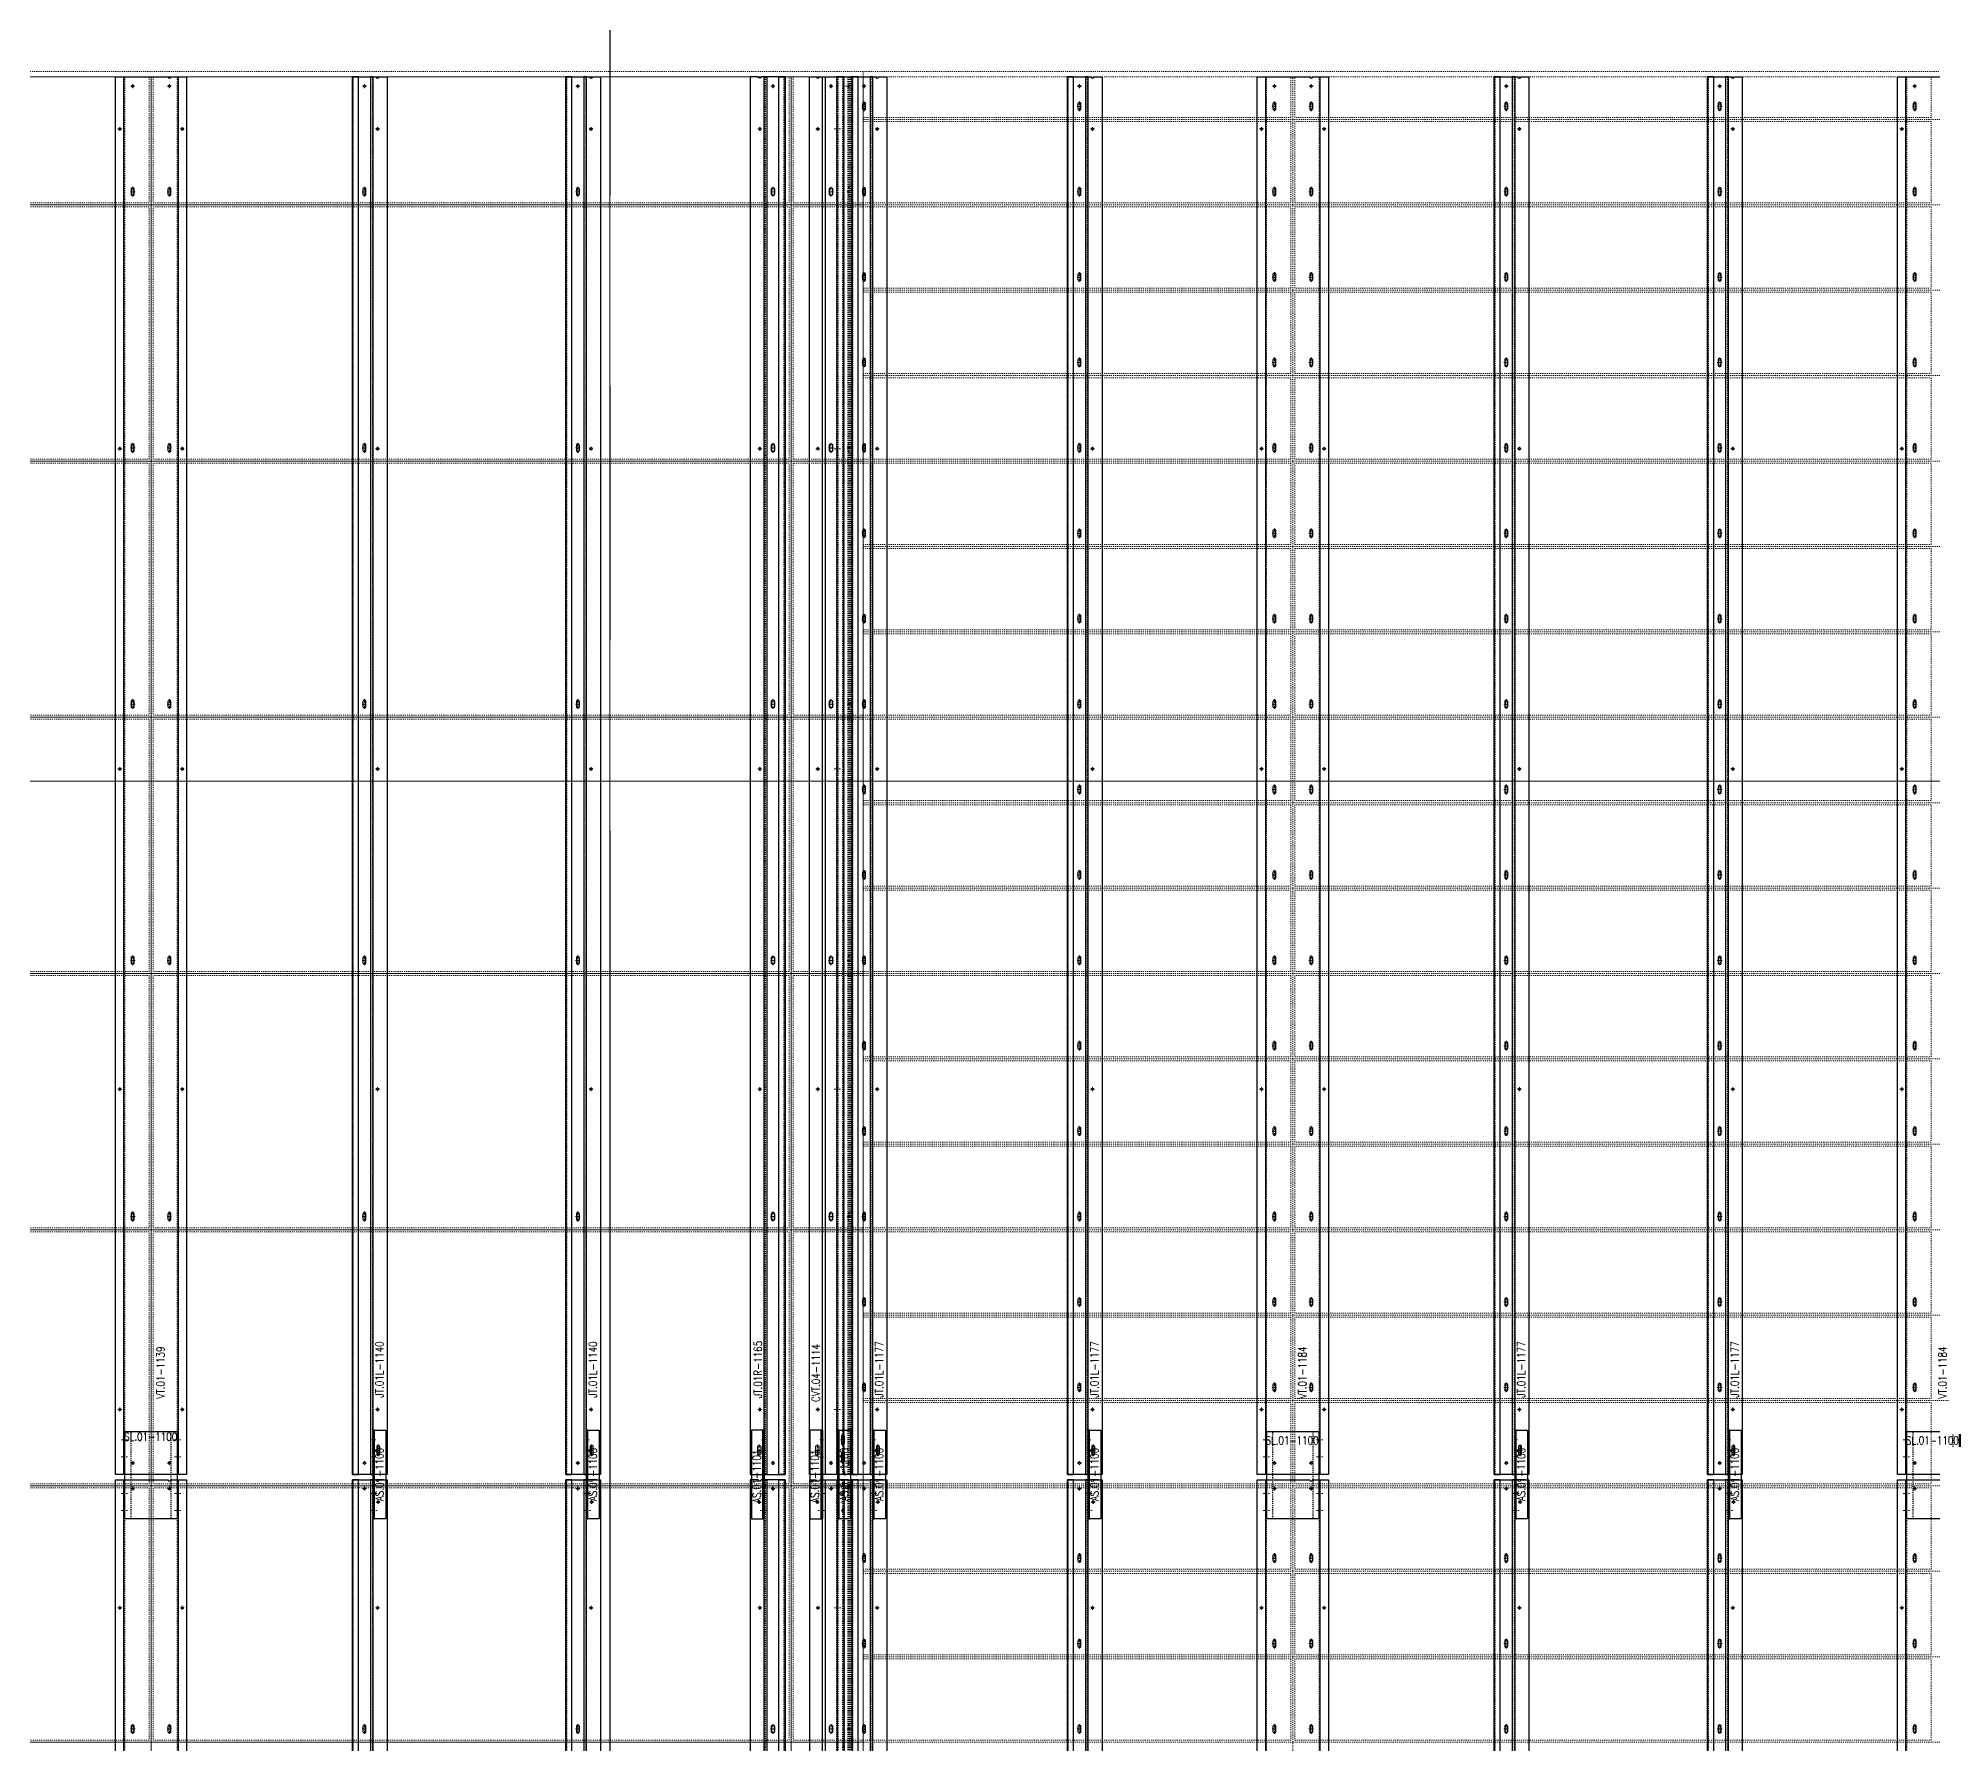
# Model space of a CAD drawing. Header units: inches. Extents: x 841 to 14369, y -4386 to -3225.
# Drawn here: x 6519.9 to 6697.4, y -3870.8 to -3711.1 of the extents above; entities that cross this region are included whole.
import ezdxf
from ezdxf.xclip import XClip

# ---------------------------------------------------------------- set-up
doc = ezdxf.new("R2010")
doc.units = ezdxf.units.IN
doc.header["$MEASUREMENT"] = 0
doc.header["$XCLIPFRAME"] = 0
for name, pattern in [('INC-200$0$NBK_Hidden', [0.125, 0.083333, -0.041667]), ('NBK_Center', [0.541667, 0.333333, -0.0625, 0.083333, -0.0625]), ('NBK_Center2', [0.270833, 0.166667, -0.03125, 0.041667, -0.03125]), ('NBK_CenterX2', [1.083333, 0.666667, -0.125, 0.166667, -0.125]), ('NBK_Hidden', [0.125, 0.083333, -0.041667]), ('NBK_Hidden2', [0.0625, 0.041667, -0.020833])]:
    doc.linetypes.add(name, pattern=pattern)
doc.layers.get('Defpoints').update_dxf_attribs({"color": 250, "lineweight": 0})
for name, color, linetype, lineweight in [('!Bracket', 11, 'Continuous', 25), ('!Clip - bent', 20, 'Continuous', 25), ('!Dimension', 50, 'Continuous', 5), ('!Extrusion', 140, 'Continuous', 25), ('!Gridline', 112, 'NBK_CenterX2', 5), ('!Linetype_Center', 220, 'NBK_Center', 9), ('!Linetype_Center2', 222, 'NBK_Center2', 9), ('!Linetype_Hidden', 210, 'NBK_Hidden', 9), ('!Misc2', 252, 'NBK_Hidden2', 5), ('INC-200$0$!Linetype_Hidden', 210, 'INC-200$0$NBK_Hidden', 9)]:
    doc.layers.add(name, color=color, linetype=linetype, lineweight=lineweight)
doc.styles.add('Romans', font='romans.shx', dxfattribs={"width": 0.8})

# ---------------------------------------------------------------- blocks, each defined once
blk = doc.blocks.new('A$C5F5E0350')
for p, q in [((-228, -364.16), (-228, 165.69)), ((370.98, 0), (-1596.96, 0))]:
    blk.add_line(p, q)
blk = doc.blocks.new('A$C5F5E04A0')
at = {"layer": '!Linetype_Center2', "linetype": 'Continuous'}
for p, q in [((-204.25, 324), (-1129.74, 324)), ((-271, 16), (-271, 324)), ((-211, 16), (-211, 324)), ((-1129.74, 312), (-204.25, 312)), ((-1129.74, 288), (-204.25, 288)), ((-1129.74, 264), (-204.25, 264)), ((-1129.74, 240), (-204.25, 240)), ((-1129.74, 216), (-204.25, 216)), ((-1129.74, 192), (-204.25, 192)), ((-1129.74, 168), (-204.25, 168))]:
    blk.add_line(p, q, dxfattribs=at)
at = {"layer": '!Linetype_Hidden', "linetype": 'Continuous'}
blk.add_line((-204.25, 16), (-204.25, 324), dxfattribs=at)
at = {"layer": '!Linetype_Hidden'}
for p, q in [((-164, 16), (-164, 324)), ((-204.25, 320), (16.75, 320)), ((-204.25, 312), (16.75, 312)), ((-204.25, 304), (16.75, 304)), ((-204.25, 296), (16.75, 296)), ((-204.25, 288), (16.75, 288)), ((-204.25, 280), (16.75, 280)), ((-204.25, 272), (16.75, 272)), ((-204.25, 264), (16.75, 264)), ((-204.25, 256), (16.75, 256)), ((-204.25, 248), (16.75, 248)), ((-204.25, 240), (16.75, 240)), ((-204.25, 232), (16.75, 232)), ((-204.25, 224), (16.75, 224)), ((-204.25, 216), (16.75, 216)), ((-204.25, 208), (16.75, 208)), ((-204.25, 200), (16.75, 200)), ((-204.25, 192), (16.75, 192)), ((-204.25, 184), (16.75, 184)), ((-204.25, 176), (16.75, 176)), ((-204.25, 168), (16.75, 168))]:
    blk.add_line(p, q, dxfattribs=at)
for points in [[(-204.25, 320.19), (-164.19, 320.19), (-164.19, 324), (-204.25, 324)], [(-104.19, 320.19), (-163.81, 320.19), (-163.81, 324), (-104.19, 324)], [(-204.25, 319.81), (-164.19, 319.81), (-164.19, 312.19), (-204.25, 312.19)], [(-104.19, 319.81), (-163.81, 319.81), (-163.81, 312.19), (-104.19, 312.19)], [(-204.25, 304.19), (-164.19, 304.19), (-164.19, 311.81), (-204.25, 311.81)], [(-104.19, 304.19), (-163.81, 304.19), (-163.81, 311.81), (-104.19, 311.81)], [(-204.25, 303.81), (-164.19, 303.81), (-164.19, 296.19), (-204.25, 296.19)], [(-104.19, 303.81), (-163.81, 303.81), (-163.81, 296.19), (-104.19, 296.19)], [(-204.25, 288.19), (-164.19, 288.19), (-164.19, 295.81), (-204.25, 295.81)], [(-104.19, 288.19), (-163.81, 288.19), (-163.81, 295.81), (-104.19, 295.81)], [(-204.25, 287.81), (-164.19, 287.81), (-164.19, 280.19), (-204.25, 280.19)], [(-104.19, 287.81), (-163.81, 287.81), (-163.81, 280.19), (-104.19, 280.19)], [(-204.25, 272.19), (-164.19, 272.19), (-164.19, 279.81), (-204.25, 279.81)], [(-104.19, 272.19), (-163.81, 272.19), (-163.81, 279.81), (-104.19, 279.81)], [(-204.25, 271.81), (-164.19, 271.81), (-164.19, 264.19), (-204.25, 264.19)], [(-104.19, 271.81), (-163.81, 271.81), (-163.81, 264.19), (-104.19, 264.19)], [(-204.25, 256.19), (-164.19, 256.19), (-164.19, 263.81), (-204.25, 263.81)], [(-104.19, 256.19), (-163.81, 256.19), (-163.81, 263.81), (-104.19, 263.81)], [(-204.25, 255.81), (-164.19, 255.81), (-164.19, 248.19), (-204.25, 248.19)], [(-104.19, 255.81), (-163.81, 255.81), (-163.81, 248.19), (-104.19, 248.19)], [(-204.25, 240.19), (-164.19, 240.19), (-164.19, 247.81), (-204.25, 247.81)], [(-104.19, 240.19), (-163.81, 240.19), (-163.81, 247.81), (-104.19, 247.81)], [(-204.25, 239.81), (-164.19, 239.81), (-164.19, 232.19), (-204.25, 232.19)], [(-104.19, 239.81), (-163.81, 239.81), (-163.81, 232.19), (-104.19, 232.19)], [(-204.25, 224.19), (-164.19, 224.19), (-164.19, 231.81), (-204.25, 231.81)], [(-104.19, 224.19), (-163.81, 224.19), (-163.81, 231.81), (-104.19, 231.81)], [(-204.25, 223.81), (-164.19, 223.81), (-164.19, 216.19), (-204.25, 216.19)], [(-104.19, 223.81), (-163.81, 223.81), (-163.81, 216.19), (-104.19, 216.19)], [(-204.25, 208.19), (-164.19, 208.19), (-164.19, 215.81), (-204.25, 215.81)], [(-104.19, 208.19), (-163.81, 208.19), (-163.81, 215.81), (-104.19, 215.81)], [(-204.25, 207.81), (-164.19, 207.81), (-164.19, 200.19), (-204.25, 200.19)], [(-104.19, 207.81), (-163.81, 207.81), (-163.81, 200.19), (-104.19, 200.19)], [(-204.25, 192.19), (-164.19, 192.19), (-164.19, 199.81), (-204.25, 199.81)], [(-104.19, 192.19), (-163.81, 192.19), (-163.81, 199.81), (-104.19, 199.81)], [(-204.25, 191.81), (-164.19, 191.81), (-164.19, 184.19), (-204.25, 184.19)], [(-104.19, 191.81), (-163.81, 191.81), (-163.81, 184.19), (-104.19, 184.19)], [(-204.25, 176.19), (-164.19, 176.19), (-164.19, 183.81), (-204.25, 183.81)], [(-104.19, 176.19), (-163.81, 176.19), (-163.81, 183.81), (-104.19, 183.81)], [(-204.25, 175.81), (-164.19, 175.81), (-164.19, 168.19), (-204.25, 168.19)], [(-104.19, 175.81), (-163.81, 175.81), (-163.81, 168.19), (-104.19, 168.19)]]:
    blk.add_lwpolyline(points, close=True, dxfattribs=at)
at = {"layer": 'INC-200$0$!Linetype_Hidden'}
for points in [[(-330.81, 324), (-271.19, 324), (-271.19, 312.19), (-330.81, 312.19)], [(-211.19, 324), (-270.81, 324), (-270.81, 312.19), (-211.19, 312.19)], [(-210.81, 312.19), (-204.25, 312.19), (-204.25, 324), (-210.81, 324)], [(-330.81, 288.19), (-271.19, 288.19), (-271.19, 311.81), (-330.81, 311.81)], [(-211.19, 288.19), (-270.81, 288.19), (-270.81, 311.81), (-211.19, 311.81)], [(-210.81, 311.81), (-204.25, 311.81), (-204.25, 288.19), (-210.81, 288.19)], [(-330.81, 287.81), (-271.19, 287.81), (-271.19, 264.19), (-330.81, 264.19)], [(-211.19, 287.81), (-270.81, 287.81), (-270.81, 264.19), (-211.19, 264.19)], [(-210.81, 264.19), (-204.25, 264.19), (-204.25, 287.81), (-210.81, 287.81)], [(-330.81, 240.19), (-271.19, 240.19), (-271.19, 263.81), (-330.81, 263.81)], [(-211.19, 240.19), (-270.81, 240.19), (-270.81, 263.81), (-211.19, 263.81)], [(-210.81, 263.81), (-204.25, 263.81), (-204.25, 240.19), (-210.81, 240.19)], [(-330.81, 239.81), (-271.19, 239.81), (-271.19, 216.19), (-330.81, 216.19)], [(-211.19, 239.81), (-270.81, 239.81), (-270.81, 216.19), (-211.19, 216.19)], [(-210.81, 216.19), (-204.25, 216.19), (-204.25, 239.81), (-210.81, 239.81)], [(-330.81, 192.19), (-271.19, 192.19), (-271.19, 215.81), (-330.81, 215.81)], [(-211.19, 192.19), (-270.81, 192.19), (-270.81, 215.81), (-211.19, 215.81)], [(-210.81, 215.81), (-204.25, 215.81), (-204.25, 192.19), (-210.81, 192.19)], [(-330.81, 191.81), (-271.19, 191.81), (-271.19, 168.19), (-330.81, 168.19)], [(-211.19, 191.81), (-270.81, 191.81), (-270.81, 168.19), (-211.19, 168.19)], [(-210.81, 168.19), (-204.25, 168.19), (-204.25, 191.81), (-210.81, 191.81)]]:
    blk.add_lwpolyline(points, close=True, dxfattribs=at)
blk = doc.blocks.new('A$C5F5E0AF2')
for p, q in [((16.75, 66.5), (-1129.74, 66.5)), ((-204.25, 66.5), (-204.25, -258))]:
    blk.add_line(p, q)
blk = doc.blocks.new('A$C5F5F6268')
at = {"layer": '!Linetype_Hidden'}
blk.add_blockref('A$C5F5E0AF2', (0, 0), dxfattribs=at)
at = {"color": 1}
blk.add_blockref('A$C5F5E04A0', (0, -258), dxfattribs=at)
blk = doc.blocks.new('GRID_ELEV EAST_E')
at = {"layer": '!Gridline'}
for p, q in [((7.7621, -3.0856, 0.1664), (7.7621, 12.209, -9.4452)), ((-6.0487, 8.4812), (9.732, 8.4812))]:
    blk.add_line(p, q, dxfattribs=at)
blk = doc.blocks.new('WEEP HOLE')
at = {"layer": '!Linetype_Center'}
for p, q in [((-0.22, 0.37), (0.22, 0.37)), ((0, 0.83), (0, -0.08))]:
    blk.add_line(p, q, dxfattribs=at)
at = {"color": 0}
blk.add_lwpolyline([(-0.14, 0.61), (-0.14, 0.14, 0.414214), (0, 0, 0.414214), (0.14, 0.14), (0.14, 0.61, 0.414214), (0, 0.75, 0.414214)], format="xyb", close=True, dxfattribs=at)
blk = doc.blocks.new('TAP HOLE_5mm')
at = {"layer": '!Linetype_Center2'}
for points in [[(-0.18, 0), (0.18, 0)], [(0, 0.18), (0, -0.18)]]:
    blk.add_lwpolyline(points, dxfattribs=at)
blk.add_circle((0, 0), 0.101)
blk = doc.blocks.new('SECTION CLEAR HOLE 1')
at = {"layer": '!Linetype_Center2'}
blk.add_line((-0.33, 0, 0), (0.26, 0, 0), dxfattribs=at)
at = {"layer": '!Misc2'}
blk.add_lwpolyline([(-0.12, 0.1), (0, 0.1), (0, -0.1), (-0.12, -0.1)], close=True, dxfattribs=at)
blk = doc.blocks.new('SLOTTED SECTION1')
at = {"layer": '!Linetype_Center2'}
blk.add_lwpolyline([(-0.24, 0), (0.12, 0)], dxfattribs=at)
at = {"layer": '!Misc2'}
blk.add_lwpolyline([(-0.12, 0.47), (0, 0.47), (0, -0.47), (-0.12, -0.47)], close=True, dxfattribs=at)
blk = doc.blocks.new('SLOTTED HOLE 1')
at = {"layer": '!Linetype_Center'}
for p, q in [((0, 0.55), (0, -0.55)), ((-0.22, 0), (0.22, 0))]:
    blk.add_line(p, q, dxfattribs=at)
at = {"color": 0}
blk.add_lwpolyline([(-0.14, 0.33), (-0.14, -0.33, 0.414214), (0, -0.47, 0.414214), (0.14, -0.33), (0.14, 0.33, 0.414214), (0, 0.47, 0.414214)], format="xyb", close=True, dxfattribs=at)
blk = doc.blocks.new('AS.01-1100')
at = {"layer": '!Bracket'}
for points in [[(-1.3, 4.65), (-0.12, 4.65), (-0.12, -3.67), (-1.3, -3.67)], [(-1.3, -3.67), (-1.18, -3.67), (-1.18, 4.65), (-1.3, 4.65)]]:
    blk.add_lwpolyline(points, close=True, dxfattribs=at)
at = {"layer": '!Dimension'}
for name, p in [('SLOTTED SECTION1', (-1.18, 3.73)), ('SLOTTED SECTION1', (-1.18, 2.15)), ('SECTION CLEAR HOLE 1', (-1.18, -1.3)), ('SECTION CLEAR HOLE 1', (-1.18, -2.88))]:
    blk.add_blockref(name, p, dxfattribs=at)
at = {"layer": '!Extrusion', "linetype": 'NBK_Hidden'}
blk.add_blockref('SLOTTED HOLE 1', (-0.83, 2.75), dxfattribs=at)
at = {"layer": '!Extrusion', "rotation": 360}
blk.add_blockref('TAP HOLE_5mm', (-0.83, -2.09), dxfattribs=at)
at = {"layer": 'Defpoints', "color": 30, "insert": (-0.71, 0.49), "char_height": 0.75, "width": 1.65, "attachment_point": 5, "rotation": 90, "style": 'Romans'}
blk.add_mtext('AS.01-1100', dxfattribs=at)
blk = doc.blocks.new('JT.01L-1176')
at = {"layer": '!Extrusion'}
blk.add_lwpolyline([(3.25, 0), (0, 0), (0, 143.5), (2.22, 143.5, 1), (2.5, 143.5), (3.25, 143.5)], format="xyb", close=True, dxfattribs=at)
at = {"layer": '!Extrusion', "linetype": 'NBK_Hidden'}
for points in [[(0, 143.5), (0, 0), (0.08, 0), (0.08, 143.5)], [(1.87, 143.5), (1.87, 0), (1.95, 0), (1.95, 143.5)]]:
    blk.add_lwpolyline(points, close=True, dxfattribs=at)
at = {"layer": '!Extrusion'}
for points in [[(0, 143.5), (0, 0), (0.57, 0), (0.57, 143.5)], [(1.69, 143.5), (1.69, 0), (1.95, 0), (1.95, 143.5)]]:
    blk.add_lwpolyline(points, close=True, dxfattribs=at)
at = {"layer": '!Dimension'}
blk.add_blockref('AS.01-1100', (3.25, 143.5), dxfattribs=at)
at = {"layer": '!Extrusion', "rotation": 360}
for p in [(1.13, 142.67), (2.36, 131.5), (2.36, 101.5), (2.36, 71.5), (2.36, 41.5), (2.36, 11.5), (1.13, 1.06)]:
    blk.add_blockref('TAP HOLE_5mm', p, dxfattribs=at)
at = {"layer": '!Extrusion'}
for p in [(1.13, 135.78), (1.13, 127.78), (1.13, 119.78), (1.13, 111.78), (1.13, 103.78), (1.13, 95.78), (1.13, 87.78), (1.13, 79.78), (1.13, 71.78), (1.13, 63.78), (1.13, 55.78), (1.13, 47.78), (1.13, 39.77), (1.13, 31.78), (1.13, 23.78), (1.13, 15.78), (1.13, 7.78)]:
    blk.add_blockref('WEEP HOLE', p, dxfattribs=at)
at = {"layer": 'Defpoints', "color": 2, "insert": (2.54, 4.4), "char_height": 0.75, "width": 1.65, "attachment_point": 5, "rotation": 90, "style": 'Romans'}
blk.add_mtext('JT.01L-1176', dxfattribs=at)
blk = doc.blocks.new('HOLE SECTION')
at = {"layer": '!Linetype_Center2'}
blk.add_line((-0.33, 0), (0.26, 0), dxfattribs=at)
at = {"layer": '!Misc2'}
blk.add_lwpolyline([(-0.09, 0.1), (0, 0.1), (0, -0.1), (-0.09, -0.1)], close=True, dxfattribs=at)
blk = doc.blocks.new('19mm WEEP HOLE')
at = {"layer": '!Linetype_Center'}
blk.add_line((-0.37, 0.2), (-0.37, -0.12), dxfattribs=at)
at = {"linetype": 'NBK_Hidden'}
blk.add_lwpolyline([(-0.75, 0.08), (0, 0.08), (0, 0), (-0.75, 0)], close=True, dxfattribs=at)
blk = doc.blocks.new('CLEAR SECTION HOLE')
at = {"layer": '!Linetype_Center2'}
blk.add_line((-0.33, 0), (0.26, 0), dxfattribs=at)
at = {"layer": '!Misc2'}
blk.add_lwpolyline([(-0.08, 0.1), (0, 0.1), (0, -0.1), (-0.08, -0.1)], close=True, dxfattribs=at)
blk = doc.blocks.new('SL.01-1101')
at = {"layer": '!Bracket'}
for points in [[(4.65, -1.3), (4.65, -0.12), (-3.67, -0.12), (-3.67, -1.3)], [(-3.67, -1.3), (-3.67, -1.18), (4.65, -1.18), (4.65, -1.3)]]:
    blk.add_lwpolyline(points, close=True, dxfattribs=at)
at = {"layer": '!Dimension', "xscale": -1, "rotation": 270}
for name, p in [('SECTION CLEAR HOLE 1', (-2.88, -1.18)), ('SECTION CLEAR HOLE 1', (-1.3, -1.18)), ('SLOTTED SECTION1', (2.15, -1.18)), ('SLOTTED SECTION1', (3.73, -1.18))]:
    blk.add_blockref(name, p, dxfattribs=at)
at = {"layer": '!Extrusion', "xscale": -1, "rotation": 270}
blk.add_blockref('TAP HOLE_5mm', (-2.09, -0.83), dxfattribs=at)
at = {"layer": '!Extrusion', "linetype": 'NBK_Hidden', "xscale": -1, "rotation": 270}
blk.add_blockref('SLOTTED HOLE 1', (2.75, -0.83), dxfattribs=at)
at = {"layer": 'Defpoints', "color": 30, "insert": (0.32, -0.6), "char_height": 0.75, "width": 1.65, "attachment_point": 5, "style": 'Romans'}
blk.add_mtext('AS.01-1101', dxfattribs=at)
blk = doc.blocks.new('AS.01-1100-')
at = {"layer": '!Bracket'}
for points in [[(4.65, 1.33), (4.65, 0.15), (-3.67, 0.15), (-3.67, 1.33)], [(-3.67, 1.33), (-3.67, 1.21), (4.65, 1.21), (4.65, 1.33)]]:
    blk.add_lwpolyline(points, close=True, dxfattribs=at)
at = {"layer": '!Dimension', "rotation": 270}
for name, p in [('SECTION CLEAR HOLE 1', (-2.09, 1.21)), ('SLOTTED SECTION1', (2.75, 1.21))]:
    blk.add_blockref(name, p, dxfattribs=at)
at = {"layer": '!Extrusion', "rotation": 270}
for p in [(-2.88, 0.86, 0), (-1.3, 0.86, 0)]:
    blk.add_blockref('TAP HOLE_5mm', p, dxfattribs=at)
at = {"layer": '!Extrusion', "linetype": 'NBK_Hidden', "rotation": 270}
for p in [(2.15, 0.86), (3.73, 0.86)]:
    blk.add_blockref('SLOTTED HOLE 1', p, dxfattribs=at)
at = {"layer": 'Defpoints', "color": 30, "insert": (0.49, 0.74), "char_height": 0.75, "width": 1.65, "attachment_point": 5, "style": 'Romans'}
blk.add_mtext('AS.01-1100', dxfattribs=at)
blk = doc.blocks.new('CVT.04-1122')
at = {"layer": '!Extrusion'}
blk.add_lwpolyline([(0, 0), (0, 143.5), (0.63, 143.5, 1), (0.91, 143.5), (3.97, 143.5), (3.97, 0)], format="xyb", close=True, dxfattribs=at)
for points in [[(1.18, 0), (1.18, 143.5), (1.44, 143.5), (1.44, 0)], [(3.21, 0), (3.21, 143.5), (2.56, 143.5), (2.56, 0)]]:
    blk.add_lwpolyline(points, close=True, dxfattribs=at)
at = {"layer": '!Extrusion', "linetype": 'NBK_Hidden'}
for points in [[(2.55, 0), (2.55, 143.5), (2.64, 143.5), (2.64, 0)], [(3.11, 0), (3.11, 143.5), (3.21, 143.5), (3.21, 0)], [(3.61, 0), (3.61, 143.5), (3.69, 143.5), (3.69, 0)], [(3.93, 0), (3.93, 143.5), (3.83, 143.5), (3.83, 0)]]:
    blk.add_lwpolyline(points, close=True, dxfattribs=at)
at = {"layer": '!Dimension'}
for name, p in [('CLEAR SECTION HOLE', (3.69, 142.67)), ('HOLE SECTION', (2.64, 131.5)), ('HOLE SECTION', (2.64, 101.5)), ('HOLE SECTION', (2.64, 71.5)), ('HOLE SECTION', (2.64, 41.5)), ('HOLE SECTION', (2.64, 11.5)), ('CLEAR SECTION HOLE', (3.69, 1.06))]:
    blk.add_blockref(name, p, dxfattribs=at)
at = {"layer": '!Extrusion', "xscale": -1}
for name, p in [('TAP HOLE_5mm', (2, 142.67)), ('WEEP HOLE', (2, 119.78)), ('WEEP HOLE', (2, 95.78)), ('WEEP HOLE', (2, 71.78)), ('WEEP HOLE', (2, 47.78)), ('WEEP HOLE', (2, 23.78)), ('TAP HOLE_5mm', (2, 1.06))]:
    blk.add_blockref(name, p, dxfattribs=at)
at = {"layer": '!Extrusion'}
for p in [(0.77, 131.5), (0.77, 101.5), (0.77, 71.5), (0.77, 41.5), (0.77, 11.5)]:
    blk.add_blockref('TAP HOLE_5mm', p, dxfattribs=at)
at = {"layer": '!Extrusion', "rotation": 270}
for p in [(3.61, 119.78), (3.61, 95.78), (3.61, 71.78), (3.61, 47.78), (3.61, 23.78)]:
    blk.add_blockref('19mm WEEP HOLE', p, dxfattribs=at)
at = {"color": 144, "rotation": 90}
for name, p in [('SL.01-1101', (-0.12, 143.5)), ('AS.01-1100-', (3.97, 143.5))]:
    blk.add_blockref(name, p, dxfattribs=at)
at = {"layer": 'Defpoints', "color": 3, "insert": (0.58, 5.18), "char_height": 0.75, "width": 1.65, "attachment_point": 5, "rotation": 90, "style": 'Romans'}
blk.add_mtext('CVT.04-1122', dxfattribs=at)
blk = doc.blocks.new('JT.01L-1177')
at = {"layer": '!Extrusion'}
for points in [[(0.57, 0), (0.57, 130.92), (0, 130.92), (0, 0)], [(1.95, 0), (1.95, 130.92), (1.69, 130.92), (1.69, 0)]]:
    blk.add_lwpolyline(points, close=True, dxfattribs=at)
blk.add_lwpolyline([(0, 0), (0, 130.92), (2.22, 130.92, 1), (2.5, 130.92), (3.25, 130.92), (3.25, 0)], format="xyb", close=True, dxfattribs=at)
at = {"layer": '!Extrusion', "linetype": 'NBK_Hidden'}
for points in [[(0.08, 0), (0.08, 130.92), (0, 130.92), (0, 0)], [(1.95, 0), (1.95, 130.92), (1.87, 130.92), (1.87, 0)]]:
    blk.add_lwpolyline(points, close=True, dxfattribs=at)
at = {"layer": '!Extrusion', "rotation": 360}
for p in [(1.13, 130.04), (2.36, 126.03), (2.36, 96.08), (2.36, 66.08), (2.36, 36.08), (2.36, 6.08), (1.13, 1.06)]:
    blk.add_blockref('TAP HOLE_5mm', p, dxfattribs=at)
at = {"layer": '!Extrusion'}
for p in [(1.13, 127.78), (1.13, 119.78), (1.13, 111.78), (1.13, 103.78), (1.13, 95.78), (1.13, 87.78), (1.13, 79.78), (1.13, 71.78), (1.13, 63.78), (1.13, 55.78), (1.13, 47.78), (1.13, 39.78), (1.13, 31.78), (1.13, 23.78), (1.13, 15.78), (1.13, 7.78)]:
    blk.add_blockref('WEEP HOLE', p, dxfattribs=at)
at = {"layer": 'Defpoints', "color": 2, "insert": (2.54, 9.82), "char_height": 0.75, "width": 1.65, "attachment_point": 5, "rotation": 90, "style": 'Romans'}
blk.add_mtext('JT.01L-1177', dxfattribs=at)
blk = doc.blocks.new('SLOTTED SECTION HOLE')
at = {"layer": '!Linetype_Center2'}
blk.add_line((-0.33, 0), (0.26, 0), dxfattribs=at)
at = {"layer": '!Misc2'}
blk.add_lwpolyline([(-0.08, 0.47), (0, 0.47), (0, -0.47), (-0.08, -0.47)], close=True, dxfattribs=at)
blk = doc.blocks.new('VT.01-1184')
at = {"layer": '!Extrusion'}
blk.add_lwpolyline([(3.33, 0), (-3.33, 0), (-3.33, 130.92), (1.58, 130.92, 1), (1.86, 130.92), (3.33, 130.92)], format="xyb", close=True, dxfattribs=at)
blk.add_lwpolyline([(1.86, 130.92), (2.54, 130.92), (2.54, 0), (-2.54, 0), (-2.54, 130.92), (1.58, 130.92)], dxfattribs=at)
at = {"layer": '!Extrusion', "linetype": 'NBK_Hidden'}
blk.add_lwpolyline([(1.86, 130.92), (2.46, 130.92), (2.46, 0), (-2.46, 0), (-2.46, 130.92), (1.58, 130.92)], dxfattribs=at)
at = {"layer": '!Dimension', "rotation": 360}
for p in [(-2.46, 3.23), (2.54, 3.23), (-2.46, 1.65), (2.54, 1.65)]:
    blk.add_blockref('SLOTTED SECTION HOLE', p, dxfattribs=at)
at = {"layer": '!Extrusion', "rotation": 360}
for name, p in [('TAP HOLE_5mm', (-1.72, 130.04)), ('TAP HOLE_5mm', (1.72, 130.04)), ('WEEP HOLE', (-1.72, 127.78)), ('WEEP HOLE', (1.72, 127.78)), ('TAP HOLE_5mm', (-2.93, 126.03)), ('TAP HOLE_5mm', (2.93, 126.03)), ('WEEP HOLE', (-1.72, 119.78)), ('WEEP HOLE', (1.72, 119.78)), ('WEEP HOLE', (-1.72, 111.78)), ('WEEP HOLE', (1.72, 111.78)), ('WEEP HOLE', (-1.72, 103.78)), ('WEEP HOLE', (1.72, 103.78)), ('TAP HOLE_5mm', (-2.93, 96.08)), ('WEEP HOLE', (-1.72, 95.78)), ('WEEP HOLE', (1.72, 95.78)), ('TAP HOLE_5mm', (2.93, 96.08)), ('WEEP HOLE', (-1.72, 87.78)), ('WEEP HOLE', (1.72, 87.78)), ('WEEP HOLE', (-1.72, 79.78)), ('WEEP HOLE', (1.72, 79.78)), ('WEEP HOLE', (-1.72, 71.78)), ('WEEP HOLE', (1.72, 71.78)), ('TAP HOLE_5mm', (-2.93, 66.08)), ('TAP HOLE_5mm', (2.93, 66.08)), ('WEEP HOLE', (-1.72, 63.78)), ('WEEP HOLE', (1.72, 63.78)), ('WEEP HOLE', (-1.72, 55.78)), ('WEEP HOLE', (1.72, 55.78)), ('WEEP HOLE', (-1.72, 47.78)), ('WEEP HOLE', (1.72, 47.78)), ('WEEP HOLE', (-1.72, 39.78)), ('WEEP HOLE', (1.72, 39.78)), ('TAP HOLE_5mm', (-2.93, 36.08)), ('TAP HOLE_5mm', (2.93, 36.08)), ('WEEP HOLE', (-1.72, 31.78)), ('WEEP HOLE', (1.72, 31.78)), ('WEEP HOLE', (-1.72, 23.78)), ('WEEP HOLE', (1.72, 23.78)), ('WEEP HOLE', (-1.72, 15.78)), ('WEEP HOLE', (1.72, 15.78)), ('WEEP HOLE', (-1.72, 7.78)), ('WEEP HOLE', (1.72, 7.78)), ('TAP HOLE_5mm', (-2.93, 6.08)), ('TAP HOLE_5mm', (2.93, 6.08)), ('TAP HOLE_5mm', (-1.72, 1.06)), ('TAP HOLE_5mm', (1.72, 1.06))]:
    blk.add_blockref(name, p, dxfattribs=at)
at = {"layer": 'Defpoints', "color": 1, "insert": (0.89, 9.54), "char_height": 0.75, "width": 1.65, "attachment_point": 5, "rotation": 90, "style": 'Romans'}
blk.add_mtext('VT.01-1184', dxfattribs=at)
blk = doc.blocks.new('VT.01-1183')
at = {"layer": '!Extrusion'}
blk.add_lwpolyline([(-2.45, 148.03), (2.45, 148.03), (2.45, 139.83), (-2.45, 139.83)], close=True, dxfattribs=at)
at = {"layer": '!Extrusion', "linetype": 'NBK_Hidden2'}
blk.add_lwpolyline([(-1.86, 148.03), (1.86, 148.03), (1.86, 139.83), (-1.86, 139.83)], close=True, dxfattribs=at)
at = {"layer": '!Extrusion'}
blk.add_lwpolyline([(3.33, 0), (-3.33, 0), (-3.33, 143.5), (1.58, 143.5, 1), (1.86, 143.5), (3.33, 143.5)], format="xyb", close=True, dxfattribs=at)
blk.add_lwpolyline([(1.86, 143.5), (2.54, 143.5), (2.54, 0), (-2.54, 0), (-2.54, 143.5), (1.58, 143.5)], dxfattribs=at)
at = {"layer": '!Extrusion', "linetype": 'NBK_Hidden'}
blk.add_lwpolyline([(1.86, 143.5), (2.46, 143.5), (2.46, 0), (-2.46, 0), (-2.46, 143.5), (1.58, 143.5)], dxfattribs=at)
at = {"layer": '!Dimension', "rotation": 360}
for name, p in [('CLEAR SECTION HOLE', (-2.46, 142.21)), ('CLEAR SECTION HOLE', (2.54, 142.21)), ('CLEAR SECTION HOLE', (-2.46, 140.63)), ('CLEAR SECTION HOLE', (2.54, 140.63)), ('SLOTTED SECTION HOLE', (-2.46, 3.23)), ('SLOTTED SECTION HOLE', (2.54, 3.23)), ('SLOTTED SECTION HOLE', (-2.46, 1.65)), ('SLOTTED SECTION HOLE', (2.54, 1.65))]:
    blk.add_blockref(name, p, dxfattribs=at)
at = {"layer": '!Extrusion', "rotation": 360}
for name, p in [('TAP HOLE_5mm', (-1.72, 142.67)), ('TAP HOLE_5mm', (1.72, 142.67)), ('WEEP HOLE', (-1.72, 135.78)), ('WEEP HOLE', (1.72, 135.78)), ('TAP HOLE_5mm', (-2.93, 131.5)), ('TAP HOLE_5mm', (2.93, 131.5)), ('WEEP HOLE', (-1.72, 127.78)), ('WEEP HOLE', (1.72, 127.78)), ('WEEP HOLE', (-1.72, 119.78)), ('WEEP HOLE', (1.72, 119.78)), ('WEEP HOLE', (-1.72, 111.78)), ('WEEP HOLE', (1.72, 111.78)), ('WEEP HOLE', (-1.72, 103.78)), ('WEEP HOLE', (1.72, 103.78)), ('TAP HOLE_5mm', (-2.93, 101.5)), ('TAP HOLE_5mm', (2.93, 101.5)), ('WEEP HOLE', (-1.72, 95.78)), ('WEEP HOLE', (1.72, 95.78)), ('WEEP HOLE', (-1.72, 87.78)), ('WEEP HOLE', (1.72, 87.78)), ('WEEP HOLE', (-1.72, 79.78)), ('WEEP HOLE', (1.72, 79.78)), ('TAP HOLE_5mm', (-2.93, 71.5)), ('WEEP HOLE', (-1.72, 71.78)), ('WEEP HOLE', (1.72, 71.78)), ('TAP HOLE_5mm', (2.93, 71.5)), ('WEEP HOLE', (-1.72, 63.78)), ('WEEP HOLE', (1.72, 63.78)), ('WEEP HOLE', (-1.72, 55.78)), ('WEEP HOLE', (1.72, 55.78)), ('WEEP HOLE', (-1.72, 47.78)), ('WEEP HOLE', (1.72, 47.78)), ('TAP HOLE_5mm', (-2.93, 41.5)), ('TAP HOLE_5mm', (2.93, 41.5)), ('WEEP HOLE', (-1.72, 39.77)), ('WEEP HOLE', (1.72, 39.77)), ('WEEP HOLE', (-1.72, 31.78)), ('WEEP HOLE', (1.72, 31.78)), ('WEEP HOLE', (-1.72, 23.78)), ('WEEP HOLE', (1.72, 23.78)), ('WEEP HOLE', (-1.72, 15.78)), ('WEEP HOLE', (1.72, 15.78)), ('TAP HOLE_5mm', (-2.93, 11.5)), ('TAP HOLE_5mm', (2.93, 11.5)), ('WEEP HOLE', (-1.72, 7.78)), ('WEEP HOLE', (1.72, 7.78)), ('TAP HOLE_5mm', (-1.72, 1.06)), ('TAP HOLE_5mm', (1.72, 1.06))]:
    blk.add_blockref(name, p, dxfattribs=at)
at = {"layer": 'Defpoints', "color": 30, "insert": (-0.07, 147.18), "char_height": 0.75, "width": 1.65, "attachment_point": 5, "style": 'Romans'}
blk.add_mtext('SL.01-1100', dxfattribs=at)
at = {"layer": 'Defpoints', "color": 1, "insert": (0.8, 3.84), "char_height": 0.75, "width": 1.65, "attachment_point": 5, "rotation": 90, "style": 'Romans'}
blk.add_mtext('VT.01-1183', dxfattribs=at)
blk = doc.blocks.new('JT.01R-1165')
at = {"layer": '!Extrusion'}
blk.add_lwpolyline([(0, 0), (0, 130.92), (-2.22, 130.92, -1), (-2.5, 130.92), (-3.25, 130.92), (-3.25, 0)], format="xyb", close=True, dxfattribs=at)
for points in [[(-1.95, 0), (-1.95, 130.92), (-1.69, 130.92), (-1.69, 0)], [(-0.57, 0), (-0.57, 130.92), (0, 130.92), (0, 0)]]:
    blk.add_lwpolyline(points, close=True, dxfattribs=at)
at = {"layer": '!Extrusion', "linetype": 'NBK_Hidden'}
for points in [[(-1.95, 0), (-1.95, 130.92), (-1.87, 130.92), (-1.87, 0)], [(-0.08, 0), (-0.08, 130.92), (0, 130.92), (0, 0)]]:
    blk.add_lwpolyline(points, close=True, dxfattribs=at)
at = {"layer": '!Extrusion', "xscale": -1}
for name, p in [('TAP HOLE_5mm', (-1.13, 130.04)), ('TAP HOLE_5mm', (-2.36, 126.03)), ('WEEP HOLE', (-1.13, 119.78)), ('TAP HOLE_5mm', (-2.36, 96.08)), ('WEEP HOLE', (-1.13, 95.78)), ('WEEP HOLE', (-1.13, 71.78)), ('TAP HOLE_5mm', (-2.36, 66.08)), ('WEEP HOLE', (-1.13, 47.78)), ('TAP HOLE_5mm', (-2.36, 36.08)), ('WEEP HOLE', (-1.13, 23.78)), ('TAP HOLE_5mm', (-2.36, 6.08)), ('TAP HOLE_5mm', (-1.13, 1.06))]:
    blk.add_blockref(name, p, dxfattribs=at)
at = {"layer": 'Defpoints', "color": 5, "insert": (-2.54, 9.82), "char_height": 0.75, "width": 1.65, "attachment_point": 5, "rotation": 90, "style": 'Romans'}
blk.add_mtext('JT.01R-1165', dxfattribs=at)
blk = doc.blocks.new('JT.01R-1164')
at = {"layer": '!Extrusion'}
blk.add_lwpolyline([(-3.25, 0), (0, 0), (0, 143.5), (-2.22, 143.5, -1), (-2.5, 143.5), (-3.25, 143.5)], format="xyb", close=True, dxfattribs=at)
for points in [[(-1.69, 143.5), (-1.69, 0), (-1.95, 0), (-1.95, 143.5)], [(0, 143.5), (0, 0), (-0.57, 0), (-0.57, 143.5)]]:
    blk.add_lwpolyline(points, close=True, dxfattribs=at)
at = {"layer": '!Extrusion', "linetype": 'NBK_Hidden'}
for points in [[(-1.87, 143.5), (-1.87, 0), (-1.95, 0), (-1.95, 143.5)], [(0, 143.5), (0, 0), (-0.08, 0), (-0.08, 143.5)]]:
    blk.add_lwpolyline(points, close=True, dxfattribs=at)
at = {"layer": '!Extrusion', "xscale": -1}
for name, p in [('TAP HOLE_5mm', (-1.13, 142.67)), ('TAP HOLE_5mm', (-2.36, 131.5)), ('WEEP HOLE', (-1.13, 119.78)), ('TAP HOLE_5mm', (-2.36, 101.5)), ('WEEP HOLE', (-1.13, 95.78)), ('TAP HOLE_5mm', (-2.36, 71.5)), ('WEEP HOLE', (-1.13, 71.78)), ('WEEP HOLE', (-1.13, 47.78)), ('TAP HOLE_5mm', (-2.36, 41.5)), ('WEEP HOLE', (-1.13, 23.78)), ('TAP HOLE_5mm', (-2.36, 11.5)), ('TAP HOLE_5mm', (-1.13, 1.06))]:
    blk.add_blockref(name, p, dxfattribs=at)
at = {"color": 144, "rotation": 90}
blk.add_blockref('SL.01-1101', (-3.25, 143.5), dxfattribs=at)
at = {"layer": 'Defpoints', "color": 5, "insert": (-2.54, 4.4), "char_height": 0.75, "width": 1.65, "attachment_point": 5, "rotation": 90, "style": 'Romans'}
blk.add_mtext('JT.01R-1164', dxfattribs=at)
blk = doc.blocks.new('JT.01L-1167')
at = {"layer": '!Extrusion'}
blk.add_lwpolyline([(3.25, 0), (0, 0), (0, 143.5), (2.22, 143.5, 1), (2.5, 143.5), (3.25, 143.5)], format="xyb", close=True, dxfattribs=at)
at = {"layer": '!Extrusion', "linetype": 'NBK_Hidden'}
for points in [[(0, 143.5), (0, 0), (0.08, 0), (0.08, 143.5)], [(1.87, 143.5), (1.87, 0), (1.95, 0), (1.95, 143.5)]]:
    blk.add_lwpolyline(points, close=True, dxfattribs=at)
at = {"layer": '!Extrusion'}
for points in [[(0, 143.5), (0, 0), (0.57, 0), (0.57, 143.5)], [(1.69, 143.5), (1.69, 0), (1.95, 0), (1.95, 143.5)]]:
    blk.add_lwpolyline(points, close=True, dxfattribs=at)
at = {"layer": '!Dimension'}
blk.add_blockref('AS.01-1100', (3.25, 143.5), dxfattribs=at)
at = {"layer": '!Extrusion', "rotation": 360}
for p in [(1.13, 142.67), (2.36, 131.5), (2.36, 101.5), (2.36, 71.5), (2.36, 41.5), (2.36, 11.5), (1.13, 1.06)]:
    blk.add_blockref('TAP HOLE_5mm', p, dxfattribs=at)
at = {"layer": '!Extrusion'}
for p in [(1.13, 119.78), (1.13, 95.78), (1.13, 71.78), (1.13, 47.78), (1.13, 23.78)]:
    blk.add_blockref('WEEP HOLE', p, dxfattribs=at)
at = {"layer": 'Defpoints', "color": 2, "insert": (2.54, 4.4), "char_height": 0.75, "width": 1.65, "attachment_point": 5, "rotation": 90, "style": 'Romans'}
blk.add_mtext('JT.01L-1167', dxfattribs=at)
blk = doc.blocks.new('VT.01-1176')
at = {"layer": '!Extrusion'}
blk.add_lwpolyline([(-2.45, 148.03), (2.45, 148.03), (2.45, 139.83), (-2.45, 139.83)], close=True, dxfattribs=at)
at = {"layer": '!Extrusion', "linetype": 'NBK_Hidden2'}
blk.add_lwpolyline([(-1.86, 148.03), (1.86, 148.03), (1.86, 139.83), (-1.86, 139.83)], close=True, dxfattribs=at)
at = {"layer": '!Extrusion'}
blk.add_lwpolyline([(3.33, 0), (-3.33, 0), (-3.33, 143.5), (1.58, 143.5, 1), (1.86, 143.5), (3.33, 143.5)], format="xyb", close=True, dxfattribs=at)
blk.add_lwpolyline([(1.86, 143.5), (2.54, 143.5), (2.54, 0), (-2.54, 0), (-2.54, 143.5), (1.58, 143.5)], dxfattribs=at)
at = {"layer": '!Extrusion', "linetype": 'NBK_Hidden'}
blk.add_lwpolyline([(1.86, 143.5), (2.46, 143.5), (2.46, 0), (-2.46, 0), (-2.46, 143.5), (1.58, 143.5)], dxfattribs=at)
at = {"layer": '!Dimension', "rotation": 360}
for name, p in [('CLEAR SECTION HOLE', (-2.46, 142.21)), ('CLEAR SECTION HOLE', (2.54, 142.21)), ('CLEAR SECTION HOLE', (-2.46, 140.63)), ('CLEAR SECTION HOLE', (2.54, 140.63)), ('SLOTTED SECTION HOLE', (-2.46, 3.23)), ('SLOTTED SECTION HOLE', (2.54, 3.23)), ('SLOTTED SECTION HOLE', (-2.46, 1.65)), ('SLOTTED SECTION HOLE', (2.54, 1.65))]:
    blk.add_blockref(name, p, dxfattribs=at)
at = {"layer": '!Extrusion', "rotation": 360}
for name, p in [('TAP HOLE_5mm', (-1.72, 142.67)), ('TAP HOLE_5mm', (1.72, 142.67)), ('TAP HOLE_5mm', (-2.93, 131.5)), ('TAP HOLE_5mm', (2.93, 131.5)), ('WEEP HOLE', (-1.72, 119.78)), ('WEEP HOLE', (1.72, 119.78)), ('TAP HOLE_5mm', (-2.93, 101.5)), ('TAP HOLE_5mm', (2.93, 101.5)), ('WEEP HOLE', (-1.72, 95.78)), ('WEEP HOLE', (1.72, 95.78)), ('TAP HOLE_5mm', (-2.93, 71.5)), ('WEEP HOLE', (-1.72, 71.78)), ('WEEP HOLE', (1.72, 71.78)), ('TAP HOLE_5mm', (2.93, 71.5)), ('WEEP HOLE', (-1.72, 47.78)), ('WEEP HOLE', (1.72, 47.78)), ('TAP HOLE_5mm', (-2.93, 41.5)), ('TAP HOLE_5mm', (2.93, 41.5)), ('WEEP HOLE', (-1.72, 23.78)), ('WEEP HOLE', (1.72, 23.78)), ('TAP HOLE_5mm', (-2.93, 11.5)), ('TAP HOLE_5mm', (2.93, 11.5)), ('TAP HOLE_5mm', (-1.72, 1.06)), ('TAP HOLE_5mm', (1.72, 1.06))]:
    blk.add_blockref(name, p, dxfattribs=at)
at = {"layer": 'Defpoints', "color": 30, "insert": (-0.03, 147.53), "char_height": 0.75, "width": 1.65, "attachment_point": 5, "style": 'Romans'}
blk.add_mtext('SL.01-1100', dxfattribs=at)
at = {"layer": 'Defpoints', "color": 1, "insert": (0.8, 3.84), "char_height": 0.75, "width": 1.65, "attachment_point": 5, "rotation": 90, "style": 'Romans'}
blk.add_mtext('VT.01-1176', dxfattribs=at)
blk = doc.blocks.new('CVT.04-1114-')
at = {"layer": '!Extrusion'}
blk.add_lwpolyline([(-3.97, 0), (-3.97, 130.92), (-3.34, 130.92, 1), (-3.06, 130.92), (0, 130.92), (0, 0)], format="xyb", close=True, dxfattribs=at)
for points in [[(-2.78, 0), (-2.78, 130.92), (-2.53, 130.92), (-2.53, 0)], [(-0.76, 0), (-0.76, 130.92), (-1.41, 130.92), (-1.41, 0)]]:
    blk.add_lwpolyline(points, dxfattribs=at)
at = {"layer": '!Extrusion', "linetype": 'NBK_Hidden'}
for points in [[(-1.42, 0), (-1.42, 130.92), (-1.33, 130.92), (-1.33, 0)], [(-0.86, 0), (-0.86, 130.92), (-0.76, 130.92), (-0.76, 0)], [(-0.35, 0), (-0.35, 130.92), (-0.28, 130.92), (-0.28, 0)], [(-0.04, 0), (-0.04, 130.92), (-0.14, 130.92), (-0.14, 0)]]:
    blk.add_lwpolyline(points, dxfattribs=at)
at = {"layer": '!Dimension', "rotation": 360}
for name, p in [('CLEAR SECTION HOLE', (-0.28, 130.04)), ('HOLE SECTION', (-1.33, 126.03)), ('HOLE SECTION', (-1.33, 96.08)), ('HOLE SECTION', (-1.33, 66.08)), ('HOLE SECTION', (-1.33, 36.08)), ('HOLE SECTION', (-1.33, 6.08)), ('CLEAR SECTION HOLE', (-0.28, 1.06))]:
    blk.add_blockref(name, p, dxfattribs=at)
at = {"layer": '!Extrusion', "xscale": -1}
for name, p in [('TAP HOLE_5mm', (-1.97, 130.04)), ('WEEP HOLE', (-1.97, 119.78)), ('WEEP HOLE', (-1.97, 95.78)), ('WEEP HOLE', (-1.97, 71.78)), ('WEEP HOLE', (-1.97, 47.78)), ('WEEP HOLE', (-1.97, 23.78)), ('TAP HOLE_5mm', (-1.97, 1.06))]:
    blk.add_blockref(name, p, dxfattribs=at)
at = {"layer": '!Extrusion'}
for name, p, rotation in [('TAP HOLE_5mm', (-3.2, 126.03), 360), ('19mm WEEP HOLE', (-0.35, 119.78), 270), ('TAP HOLE_5mm', (-3.2, 96.08), 360), ('19mm WEEP HOLE', (-0.35, 95.78), 270), ('19mm WEEP HOLE', (-0.35, 71.78), 270), ('TAP HOLE_5mm', (-3.2, 66.08), 360), ('19mm WEEP HOLE', (-0.35, 47.78), 270), ('TAP HOLE_5mm', (-3.2, 36.08), 360), ('19mm WEEP HOLE', (-0.35, 23.78), 270), ('TAP HOLE_5mm', (-3.2, 6.08), 360)]:
    blk.add_blockref(name, p, dxfattribs=dict(at, rotation=rotation))
at = {"layer": 'Defpoints', "color": 3, "insert": (-3.38, 9.49), "char_height": 0.75, "width": 1.65, "attachment_point": 5, "rotation": 90, "style": 'Romans'}
blk.add_mtext('CVT.04-1114', dxfattribs=at)
blk = doc.blocks.new('JT.01L-1140')
at = {"layer": '!Extrusion'}
for points in [[(-2.68, 0), (-2.68, 130.92), (-3.25, 130.92), (-3.25, 0)], [(-1.3, 0), (-1.3, 130.92), (-1.56, 130.92), (-1.56, 0)]]:
    blk.add_lwpolyline(points, close=True, dxfattribs=at)
blk.add_lwpolyline([(-3.25, 0), (-3.25, 130.92), (-1.02, 130.92, 1), (-0.75, 130.92), (0, 130.92), (0, 0)], format="xyb", close=True, dxfattribs=at)
at = {"layer": '!Extrusion', "linetype": 'NBK_Hidden'}
for points in [[(-3.17, 0), (-3.17, 130.92), (-3.25, 130.92), (-3.25, 0)], [(-1.3, 0), (-1.3, 130.92), (-1.38, 130.92), (-1.38, 0)]]:
    blk.add_lwpolyline(points, close=True, dxfattribs=at)
at = {"layer": '!Extrusion', "rotation": 360}
for p in [(-2.12, 130.04), (-0.89, 126.03), (-0.89, 96.08), (-0.89, 66.08), (-0.89, 36.08), (-0.89, 6.08), (-2.12, 1.06)]:
    blk.add_blockref('TAP HOLE_5mm', p, dxfattribs=at)
at = {"layer": '!Extrusion'}
for p in [(-2.12, 119.78), (-2.12, 95.78), (-2.12, 71.78), (-2.12, 47.78), (-2.12, 23.78)]:
    blk.add_blockref('WEEP HOLE', p, dxfattribs=at)
at = {"layer": 'Defpoints', "color": 2, "insert": (-0.71, 9.82), "char_height": 0.75, "width": 1.65, "attachment_point": 5, "rotation": 90, "style": 'Romans'}
blk.add_mtext('JT.01L-1140', dxfattribs=at)
blk = doc.blocks.new('VT.01-1139-')
at = {"layer": '!Extrusion'}
blk.add_lwpolyline([(3.33, 0), (-3.33, 0), (-3.33, 130.92), (1.58, 130.92, 1), (1.86, 130.92), (3.33, 130.92)], format="xyb", close=True, dxfattribs=at)
blk.add_lwpolyline([(1.86, 130.92), (2.54, 130.92), (2.54, 0), (-2.54, 0), (-2.54, 130.92), (1.58, 130.92)], dxfattribs=at)
at = {"layer": '!Extrusion', "linetype": 'NBK_Hidden'}
blk.add_lwpolyline([(1.86, 130.92), (2.46, 130.92), (2.46, 0), (-2.46, 0), (-2.46, 130.92), (1.58, 130.92)], dxfattribs=at)
at = {"layer": '!Dimension', "rotation": 360}
for p in [(-2.46, 3.23), (2.54, 3.23), (-2.46, 1.65), (2.54, 1.65)]:
    blk.add_blockref('SLOTTED SECTION HOLE', p, dxfattribs=at)
at = {"layer": '!Extrusion', "rotation": 360}
for name, p in [('TAP HOLE_5mm', (-1.72, 130.04)), ('TAP HOLE_5mm', (1.72, 130.04)), ('TAP HOLE_5mm', (-2.93, 126.03)), ('TAP HOLE_5mm', (2.93, 126.03)), ('WEEP HOLE', (-1.72, 119.78)), ('WEEP HOLE', (1.72, 119.78)), ('TAP HOLE_5mm', (-2.93, 96.08)), ('WEEP HOLE', (-1.72, 95.78)), ('WEEP HOLE', (1.72, 95.78)), ('TAP HOLE_5mm', (2.93, 96.08)), ('WEEP HOLE', (-1.72, 71.78)), ('WEEP HOLE', (1.72, 71.78)), ('TAP HOLE_5mm', (-2.93, 66.08)), ('TAP HOLE_5mm', (2.93, 66.08)), ('WEEP HOLE', (-1.72, 47.78)), ('WEEP HOLE', (1.72, 47.78)), ('TAP HOLE_5mm', (-2.93, 36.08)), ('TAP HOLE_5mm', (2.93, 36.08)), ('WEEP HOLE', (-1.72, 23.78)), ('WEEP HOLE', (1.72, 23.78)), ('TAP HOLE_5mm', (-2.93, 6.08)), ('TAP HOLE_5mm', (2.93, 6.08)), ('TAP HOLE_5mm', (-1.72, 1.06)), ('TAP HOLE_5mm', (1.72, 1.06))]:
    blk.add_blockref(name, p, dxfattribs=at)
at = {"layer": 'Defpoints', "color": 1, "insert": (0.89, 9.54), "char_height": 0.75, "width": 1.65, "attachment_point": 5, "rotation": 90, "style": 'Romans'}
blk.add_mtext('VT.01-1139', dxfattribs=at)
blk = doc.blocks.new('EAST PENTHOUSE TRACKS')
at = {"layer": '!Clip - bent', "color": 2, "rotation": 360}
blk.add_blockref('VT.01-1139-', (1061.01, 193.08), dxfattribs=at)
at = {"layer": '!Clip - bent', "color": 2}
for p in [(1083.13, 193.08), (1103.13, 193.08)]:
    blk.add_blockref('JT.01L-1140', p, dxfattribs=at)
at = {"color": 3}
for name, p in [('JT.01R-1165', (1120.42, 193.08)), ('CVT.04-1114-', (1126.7, 193.08)), ('VT.01-1184', (1168.01, 193.08)), ('VT.01-1184', (1228.01, 193.08)), ('VT.01-1176', (1061.01, 49.08)), ('JT.01L-1167', (1079.88, 49.08)), ('JT.01L-1167', (1099.88, 49.08)), ('JT.01R-1164', (1120.42, 49.08)), ('CVT.04-1122', (1122.74, 49.08)), ('VT.01-1183', (1168.01, 49.08)), ('VT.01-1183', (1228.01, 49.08))]:
    blk.add_blockref(name, p, dxfattribs=at)
at = {"color": 144}
for name, p in [('JT.01L-1177', (1126.7, 193.08)), ('JT.01L-1177', (1146.88, 193.08)), ('JT.01L-1177', (1186.88, 193.08)), ('JT.01L-1177', (1206.88, 193.08)), ('JT.01L-1176', (1126.7, 49.08)), ('JT.01L-1176', (1146.88, 49.08)), ('JT.01L-1176', (1186.88, 49.08)), ('JT.01L-1176', (1206.88, 49.08))]:
    blk.add_blockref(name, p, dxfattribs=at)

msp = doc.modelspace()

# ---------------------------------------------------------------- block references
ref = msp.add_blockref('GRID_ELEV EAST_E', (5464.64, -4992.32), dxfattribs=dict(xscale=142.857142857143, yscale=142.857142857143, zscale=142.857142857143))
XClip(ref).set_block_clipping_path([(-32.9321670538, 5.6154180436), (60.0743516113, 14.8345927078)])
at = {"color": 4}
msp.add_blockref('A$C5F5F6268', (6801.5, -3780.72), dxfattribs=at)
at = {"color": 144}
msp.add_blockref('EAST PENTHOUSE TRACKS', (5469.49, -4038.72), dxfattribs=at)
at = {"layer": 'Defpoints', "color": 1}
msp.add_blockref('A$C5F5E0350', (6801.5, -3780.72), dxfattribs=at)

doc.saveas('drawing.dxf')
